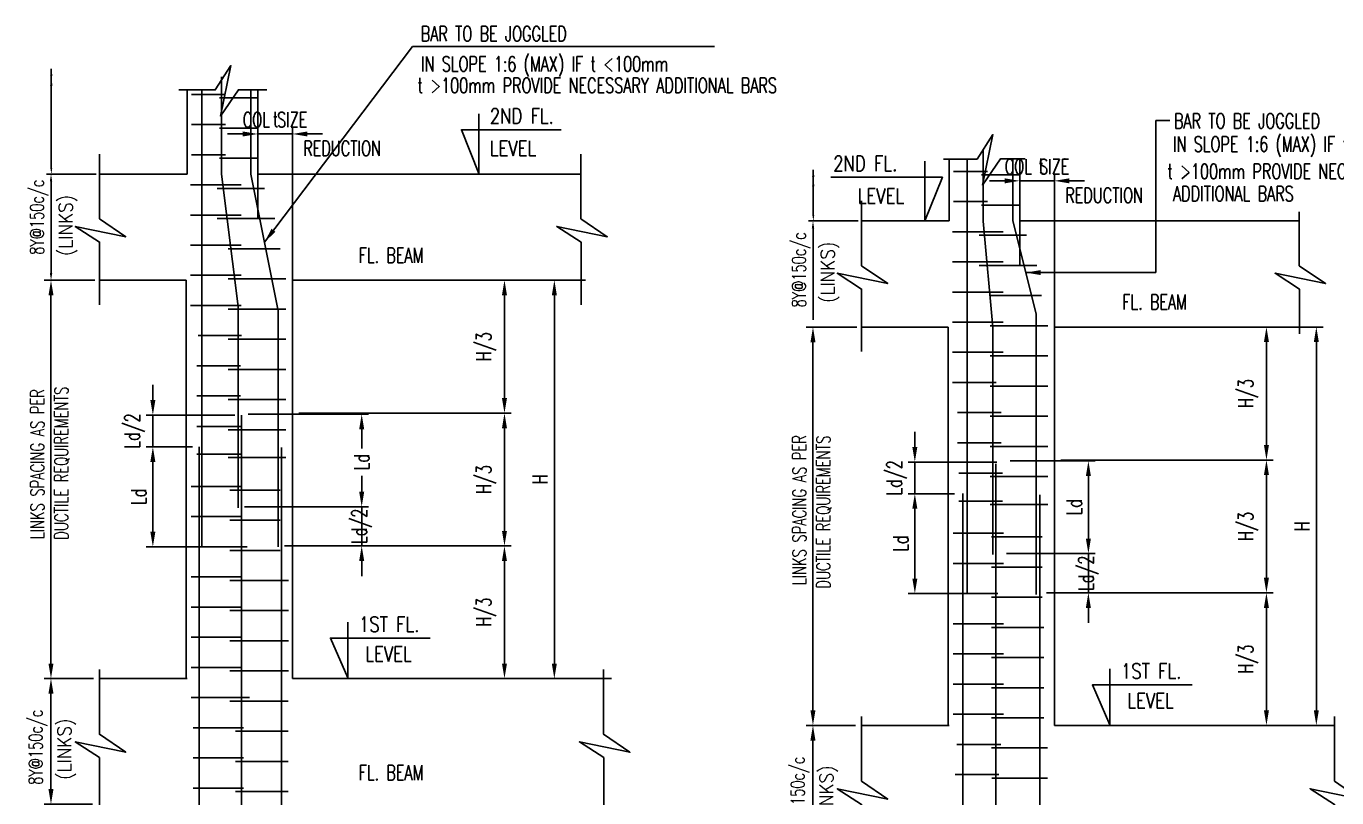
# Model space of a CAD drawing. Header units: inches. Extents: x 61991 to 161106, y 29687 to 64402.
# Drawn here: x 66984 to 67767, y 35336 to 35796 of the extents above; entities that cross this region are included whole.
import ezdxf

# ---------------------------------------------------------------- set-up
doc = ezdxf.new("R2010")
doc.units = ezdxf.units.IN
doc.header["$MEASUREMENT"] = 0
doc.header["$PDMODE"] = 2
for name, color, linetype in [('dim', 5, 'Continuous'), ('level', 3, 'Continuous'), ('LINE CUT', 8, 'Continuous'), ('other', 5, 'Continuous'), ('R.C.C. STRUCTURE', 4, 'Continuous'), ('reinforcement', 6, 'Continuous'), ('REINFORCEMENT LINKS', 2, 'Continuous'), ('TEXT MIDIUM', 2, 'Continuous'), ('TEXT NORMAL', 4, 'Continuous')]:
    doc.layers.add(name, color=color, linetype=linetype)
doc.styles.add('ROMANS', font='R.SHX', dxfattribs={"width": 0.7})
doc.dimstyles.new('DIM96', dxfattribs={"dimscale": 0, "dimtxt": 9, "dimasz": 9, "dimexe": 4, "dimexo": 4, "dimgap": 4, "dimtad": 1, "dimdec": 0, "dimzin": 1, "dimdsep": 46, "dimlunit": 4, "dimtxsty": 'ROMANS', "dimcen": 0, "dimclrd": 5, "dimclre": 5, "dimclrt": 4, "dimadec": 0, "dimazin": 0, "dimtfac": 1, "dimtdec": 0, "dimtix": 1, "dimtmove": 2, "dimatfit": 3, "dimfxl": 0, "dimfrac": 1, "dimtzin": 0, "dimlwd": -1, "dimlwe": -1, "dimarcsym": 0})

# ---------------------------------------------------------------- blocks, each defined once
blk = doc.blocks.new('*D212')
at = {"layer": 'Defpoints', "color": 0, "transparency": 16777216}
for p in [(67144.41, 35565.36), (67270.01, 35565.36), (67143.21, 35486.13)]:
    blk.add_point(p, dxfattribs=at)
at = {"layer": 'dim', "color": 5, "transparency": 16777216}
for p, q in [((67148.41, 35565.36), (67274.01, 35565.36)), ((67270.01, 35495.13), (67270.01, 35556.36)), ((67147.21, 35486.13), (67274.01, 35486.13))]:
    blk.add_line(p, q, dxfattribs=at)
for points in [[(67268.51, 35556.36), (67271.51, 35556.36), (67270.01, 35565.36)], [(67268.51, 35495.13), (67271.51, 35495.13), (67270.01, 35486.13)]]:
    blk.add_solid(points, dxfattribs=at)
at = {"layer": 'dim', "color": 4, "transparency": 16777216, "insert": (67259.15, 35525.75), "char_height": 9, "attachment_point": 5, "rotation": 90, "style": 'ROMANS'}
blk.add_mtext('H/3', dxfattribs=at)
blk = doc.blocks.new('*D213')
at = {"layer": 'Defpoints', "color": 0, "transparency": 16777216}
for p in [(67143.21, 35486.13), (67270.01, 35486.13), (67330.29, 35406.96)]:
    blk.add_point(p, dxfattribs=at)
at = {"layer": 'dim', "color": 5, "transparency": 16777216}
for p, q in [((67147.21, 35486.13), (67274.01, 35486.13)), ((67270.01, 35415.96), (67270.01, 35477.13)), ((67326.29, 35406.96), (67266.01, 35406.96))]:
    blk.add_line(p, q, dxfattribs=at)
for points in [[(67268.51, 35477.13), (67271.51, 35477.13), (67270.01, 35486.13)], [(67268.51, 35415.96), (67271.51, 35415.96), (67270.01, 35406.96)]]:
    blk.add_solid(points, dxfattribs=at)
at = {"layer": 'dim', "color": 4, "transparency": 16777216, "insert": (67259.15, 35446.55), "char_height": 9, "attachment_point": 5, "rotation": 90, "style": 'ROMANS'}
blk.add_mtext('H/3', dxfattribs=at)
blk = doc.blocks.new('*D214')
at = {"layer": 'Defpoints', "color": 0, "transparency": 16777216}
for p in [(67270.01, 35644.74), (67322.33, 35644.74), (67143.21, 35565.36)]:
    blk.add_point(p, dxfattribs=at)
at = {"layer": 'dim', "color": 5, "transparency": 16777216}
for p, q in [((67318.33, 35644.74), (67266.01, 35644.74)), ((67270.01, 35574.36), (67270.01, 35635.74)), ((67147.21, 35565.36), (67274.01, 35565.36))]:
    blk.add_line(p, q, dxfattribs=at)
for points in [[(67268.51, 35635.74), (67271.51, 35635.74), (67270.01, 35644.74)], [(67268.51, 35574.36), (67271.51, 35574.36), (67270.01, 35565.36)]]:
    blk.add_solid(points, dxfattribs=at)
at = {"layer": 'dim', "color": 4, "transparency": 16777216, "insert": (67259.15, 35605.05), "char_height": 9, "attachment_point": 5, "rotation": 90, "style": 'ROMANS'}
blk.add_mtext('H/3', dxfattribs=at)
blk = doc.blocks.new('*D215')
at = {"layer": 'Defpoints', "color": 0, "transparency": 16777216}
for p in [(66999.17, 35644.68), (67028.5, 35644.68), (67028.65, 35406.96)]:
    blk.add_point(p, dxfattribs=at)
at = {"layer": 'dim', "color": 5, "transparency": 16777216}
for p, q in [((67024.5, 35644.68), (66995.17, 35644.68)), ((66999.17, 35415.96), (66999.17, 35635.68)), ((67024.65, 35406.96), (66995.17, 35406.96))]:
    blk.add_line(p, q, dxfattribs=at)
for points in [[(66997.67, 35635.68), (67000.67, 35635.68), (66999.17, 35644.68)], [(66997.67, 35415.96), (67000.67, 35415.96), (66999.17, 35406.96)]]:
    blk.add_solid(points, dxfattribs=at)
blk = doc.blocks.new('*D231')
at = {"layer": 'Defpoints', "color": 0, "transparency": 16777216}
for p in [(66999.17, 35406.96), (67027.99, 35406.96), (67027.99, 35332.06)]:
    blk.add_point(p, dxfattribs=at)
at = {"layer": 'dim', "color": 5, "transparency": 16777216}
for p, q in [((67023.99, 35406.96), (66995.17, 35406.96)), ((66999.17, 35341.06), (66999.17, 35397.96)), ((67023.99, 35332.06), (66995.17, 35332.06))]:
    blk.add_line(p, q, dxfattribs=at)
for points in [[(66997.67, 35397.96), (67000.67, 35397.96), (66999.17, 35406.96)], [(66997.67, 35341.06), (67000.67, 35341.06), (66999.17, 35332.06)]]:
    blk.add_solid(points, dxfattribs=at)
blk = doc.blocks.new('*D237')
at = {"layer": 'Defpoints', "color": 0, "transparency": 16777216}
for p in [(67110.84, 35509.52), (67184.74, 35509.52), (67134.65, 35486.13)]:
    blk.add_point(p, dxfattribs=at)
at = {"layer": 'dim', "color": 5, "transparency": 16777216}
for p, q in [((67184.74, 35518.52), (67184.74, 35527.52)), ((67114.84, 35509.52), (67188.74, 35509.52)), ((67184.74, 35486.13), (67184.74, 35509.52)), ((67138.65, 35486.13), (67188.74, 35486.13)), ((67184.74, 35477.13), (67184.74, 35468.13))]:
    blk.add_line(p, q, dxfattribs=at)
for points in [[(67183.24, 35518.52), (67186.24, 35518.52), (67184.74, 35509.52)], [(67183.24, 35477.13), (67186.24, 35477.13), (67184.74, 35486.13)]]:
    blk.add_solid(points, dxfattribs=at)
at = {"layer": 'dim', "color": 4, "transparency": 16777216, "insert": (67184.74, 35497.83), "char_height": 9, "attachment_point": 5, "rotation": 90, "style": 'ROMANS'}
blk.add_mtext('Ld/2', dxfattribs=at)
blk = doc.blocks.new('*D238')
at = {"layer": 'Defpoints', "color": 0, "transparency": 16777216}
for p in [(67112.85, 35564.81), (67184.74, 35564.81), (67110.84, 35509.52)]:
    blk.add_point(p, dxfattribs=at)
at = {"layer": 'dim', "color": 5, "transparency": 16777216}
for p, q in [((67116.85, 35564.81), (67188.74, 35564.81)), ((67184.74, 35555.81), (67184.74, 35544.3)), ((67184.74, 35518.52), (67184.74, 35527.9)), ((67114.84, 35509.52), (67188.74, 35509.52))]:
    blk.add_line(p, q, dxfattribs=at)
for points in [[(67183.24, 35555.81), (67186.24, 35555.81), (67184.74, 35564.81)], [(67183.24, 35518.52), (67186.24, 35518.52), (67184.74, 35509.52)]]:
    blk.add_solid(points, dxfattribs=at)
at = {"layer": 'dim', "color": 4, "transparency": 16777216, "insert": (67184.74, 35536.1), "char_height": 9, "attachment_point": 5, "rotation": 90, "style": 'ROMANS'}
blk.add_mtext('Ld', dxfattribs=at)
blk = doc.blocks.new('*D239')
at = {"layer": 'Defpoints', "color": 0, "transparency": 16777216}
for p in [(67060.02, 35545.3), (67087.75, 35545.3), (67087.74, 35485.66)]:
    blk.add_point(p, dxfattribs=at)
at = {"layer": 'dim', "color": 5, "transparency": 16777216}
for p, q in [((67083.75, 35545.3), (67056.02, 35545.3)), ((67060.02, 35494.66), (67060.02, 35536.3)), ((67083.74, 35485.66), (67056.02, 35485.66))]:
    blk.add_line(p, q, dxfattribs=at)
for points in [[(67058.52, 35536.3), (67061.52, 35536.3), (67060.02, 35545.3)], [(67058.52, 35494.66), (67061.52, 35494.66), (67060.02, 35485.66)]]:
    blk.add_solid(points, dxfattribs=at)
at = {"layer": 'dim', "color": 4, "transparency": 16777216, "insert": (67051.52, 35515.48), "char_height": 9, "attachment_point": 5, "rotation": 90, "style": 'ROMANS'}
blk.add_mtext('Ld ', dxfattribs=at)
blk = doc.blocks.new('*D240')
at = {"layer": 'Defpoints', "color": 0, "transparency": 16777216}
for p in [(67060.02, 35564.2), (67113.02, 35564.2), (67087.75, 35545.3)]:
    blk.add_point(p, dxfattribs=at)
at = {"layer": 'dim', "color": 5, "transparency": 16777216}
for p, q in [((67060.02, 35573.2), (67060.02, 35582.2)), ((67109.02, 35564.2), (67056.02, 35564.2)), ((67060.02, 35545.3), (67060.02, 35564.2)), ((67083.75, 35545.3), (67056.02, 35545.3)), ((67060.02, 35536.3), (67060.02, 35527.3))]:
    blk.add_line(p, q, dxfattribs=at)
for points in [[(67058.52, 35573.2), (67061.52, 35573.2), (67060.02, 35564.2)], [(67058.52, 35536.3), (67061.52, 35536.3), (67060.02, 35545.3)]]:
    blk.add_solid(points, dxfattribs=at)
at = {"layer": 'dim', "color": 4, "transparency": 16777216, "insert": (67049.16, 35554.75), "char_height": 9, "attachment_point": 5, "rotation": 90, "style": 'ROMANS'}
blk.add_mtext('Ld/2', dxfattribs=at)
blk = doc.blocks.new('*D241')
at = {"layer": 'Defpoints', "color": 0, "transparency": 16777216}
for p in [(67143.37, 35732.02), (67122.67, 35677.25), (67143.37, 35613.93)]:
    blk.add_point(p, dxfattribs=at)
at = {"layer": 'dim', "color": 5, "transparency": 16777216}
for p, q in [((67113.67, 35732.02), (67104.67, 35732.02)), ((67122.67, 35681.25), (67122.67, 35736.02)), ((67122.67, 35732.02), (67143.37, 35732.02)), ((67143.37, 35617.93), (67143.37, 35736.02)), ((67152.37, 35732.02), (67161.37, 35732.02))]:
    blk.add_line(p, q, dxfattribs=at)
for points in [[(67113.67, 35733.52), (67113.67, 35730.52), (67122.67, 35732.02)], [(67152.37, 35733.52), (67152.37, 35730.52), (67143.37, 35732.02)]]:
    blk.add_solid(points, dxfattribs=at)
at = {"layer": 'dim', "color": 4, "transparency": 16777216, "insert": (67133.02, 35740.52), "char_height": 9, "attachment_point": 5, "style": 'ROMANS'}
blk.add_mtext('COL SIZE', dxfattribs=at)
blk = doc.blocks.new('*D242')
at = {"layer": 'Defpoints', "color": 0, "transparency": 16777216}
for p in [(67598.29, 35458.16), (67725.09, 35458.16), (67766.68, 35379)]:
    blk.add_point(p, dxfattribs=at)
at = {"layer": 'dim', "color": 5, "transparency": 16777216}
for p, q in [((67602.29, 35458.16), (67729.09, 35458.16)), ((67725.09, 35388), (67725.09, 35449.16)), ((67762.68, 35379), (67721.09, 35379))]:
    blk.add_line(p, q, dxfattribs=at)
for points in [[(67723.59, 35449.16), (67726.59, 35449.16), (67725.09, 35458.16)], [(67723.59, 35388), (67726.59, 35388), (67725.09, 35379)]]:
    blk.add_solid(points, dxfattribs=at)
at = {"layer": 'dim', "color": 4, "transparency": 16777216, "insert": (67714.24, 35418.58), "char_height": 9, "attachment_point": 5, "rotation": 90, "style": 'ROMANS'}
blk.add_mtext('H/3', dxfattribs=at)
blk = doc.blocks.new('*D243')
at = {"layer": 'Defpoints', "color": 0, "transparency": 16777216}
for p in [(67299.8, 35644.74), (67318.99, 35644.74), (67329.09, 35406.96)]:
    blk.add_point(p, dxfattribs=at)
at = {"layer": 'dim', "color": 5, "transparency": 16777216}
for p, q in [((67314.99, 35644.74), (67295.8, 35644.74)), ((67299.8, 35415.96), (67299.8, 35635.74)), ((67325.09, 35406.96), (67295.8, 35406.96))]:
    blk.add_line(p, q, dxfattribs=at)
for points in [[(67298.3, 35635.74), (67301.3, 35635.74), (67299.8, 35644.74)], [(67298.3, 35415.96), (67301.3, 35415.96), (67299.8, 35406.96)]]:
    blk.add_solid(points, dxfattribs=at)
at = {"layer": 'dim', "color": 4, "transparency": 16777216, "insert": (67291.3, 35525.85), "char_height": 9, "attachment_point": 5, "rotation": 90, "style": 'ROMANS'}
blk.add_mtext('H ', dxfattribs=at)
blk = doc.blocks.new('*D244')
at = {"layer": 'Defpoints', "color": 0, "transparency": 16777216}
for p in [(67454.25, 35616.71), (67483.59, 35616.71), (67483.73, 35379)]:
    blk.add_point(p, dxfattribs=at)
at = {"layer": 'dim', "color": 5, "transparency": 16777216}
for p, q in [((67479.59, 35616.71), (67450.25, 35616.71)), ((67454.25, 35388), (67454.25, 35607.71)), ((67479.73, 35379), (67450.25, 35379))]:
    blk.add_line(p, q, dxfattribs=at)
for points in [[(67452.75, 35607.71), (67455.75, 35607.71), (67454.25, 35616.71)], [(67452.75, 35388), (67455.75, 35388), (67454.25, 35379)]]:
    blk.add_solid(points, dxfattribs=at)
blk = doc.blocks.new('*D245')
at = {"layer": 'Defpoints', "color": 0, "transparency": 16777216}
for p in [(67731.02, 35616.77), (67754.89, 35616.77), (67765.48, 35379)]:
    blk.add_point(p, dxfattribs=at)
at = {"layer": 'dim', "color": 5, "transparency": 16777216}
for p, q in [((67735.02, 35616.77), (67758.89, 35616.77)), ((67754.89, 35388), (67754.89, 35607.77)), ((67761.48, 35379), (67750.89, 35379))]:
    blk.add_line(p, q, dxfattribs=at)
for points in [[(67753.39, 35607.77), (67756.39, 35607.77), (67754.89, 35616.77)], [(67753.39, 35388), (67756.39, 35388), (67754.89, 35379)]]:
    blk.add_solid(points, dxfattribs=at)
at = {"layer": 'dim', "color": 4, "transparency": 16777216, "insert": (67746.39, 35497.89), "char_height": 9, "attachment_point": 5, "rotation": 90, "style": 'ROMANS'}
blk.add_mtext('H ', dxfattribs=at)
blk = doc.blocks.new('*D16')
at = {"layer": 'Defpoints', "color": 0, "transparency": 16777216}
for p in [(67454.25, 35379), (67483.07, 35379), (67483.07, 35304.09)]:
    blk.add_point(p, dxfattribs=at)
at = {"layer": 'dim', "color": 5, "transparency": 16777216}
for p, q in [((67479.07, 35379), (67450.25, 35379)), ((67454.25, 35313.09), (67454.25, 35370)), ((67479.07, 35304.09), (67450.25, 35304.09))]:
    blk.add_line(p, q, dxfattribs=at)
for points in [[(67452.75, 35370), (67455.75, 35370), (67454.25, 35379)], [(67452.75, 35313.09), (67455.75, 35313.09), (67454.25, 35304.09)]]:
    blk.add_solid(points, dxfattribs=at)
blk = doc.blocks.new('*D22')
at = {"layer": 'Defpoints', "color": 0, "transparency": 16777216}
for p in [(67725.09, 35616.77), (67751.35, 35616.77), (67598.3, 35537.4)]:
    blk.add_point(p, dxfattribs=at)
at = {"layer": 'dim', "color": 5, "transparency": 16777216}
for p, q in [((67747.35, 35616.77), (67721.09, 35616.77)), ((67725.09, 35546.4), (67725.09, 35607.77)), ((67602.3, 35537.4), (67729.09, 35537.4))]:
    blk.add_line(p, q, dxfattribs=at)
for points in [[(67723.59, 35607.77), (67726.59, 35607.77), (67725.09, 35616.77)], [(67723.59, 35546.4), (67726.59, 35546.4), (67725.09, 35537.4)]]:
    blk.add_solid(points, dxfattribs=at)
at = {"layer": 'dim', "color": 4, "transparency": 16777216, "insert": (67714.24, 35577.09), "char_height": 9, "attachment_point": 5, "rotation": 90, "style": 'ROMANS'}
blk.add_mtext('H/3', dxfattribs=at)
blk = doc.blocks.new('*D23')
at = {"layer": 'Defpoints', "color": 0, "transparency": 16777216}
for p in [(67599.5, 35537.4), (67725.09, 35537.4), (67598.29, 35458.16)]:
    blk.add_point(p, dxfattribs=at)
at = {"layer": 'dim', "color": 5, "transparency": 16777216}
for p, q in [((67603.5, 35537.4), (67729.09, 35537.4)), ((67725.09, 35467.16), (67725.09, 35528.4)), ((67602.29, 35458.16), (67729.09, 35458.16))]:
    blk.add_line(p, q, dxfattribs=at)
for points in [[(67723.59, 35528.4), (67726.59, 35528.4), (67725.09, 35537.4)], [(67723.59, 35467.16), (67726.59, 35467.16), (67725.09, 35458.16)]]:
    blk.add_solid(points, dxfattribs=at)
at = {"layer": 'dim', "color": 4, "transparency": 16777216, "insert": (67714.24, 35497.78), "char_height": 9, "attachment_point": 5, "rotation": 90, "style": 'ROMANS'}
blk.add_mtext('H/3', dxfattribs=at)
blk = doc.blocks.new('*D24')
at = {"layer": 'Defpoints', "color": 0, "transparency": 16777216}
for p in [(67565.92, 35481.56), (67618.75, 35481.56), (67589.73, 35458.16)]:
    blk.add_point(p, dxfattribs=at)
at = {"layer": 'dim', "color": 5, "transparency": 16777216}
for p, q in [((67618.75, 35490.56), (67618.75, 35499.56)), ((67569.92, 35481.56), (67622.75, 35481.56)), ((67618.75, 35458.16), (67618.75, 35481.56)), ((67593.73, 35458.16), (67622.75, 35458.16)), ((67618.75, 35449.16), (67618.75, 35440.16))]:
    blk.add_line(p, q, dxfattribs=at)
for points in [[(67617.25, 35490.56), (67620.25, 35490.56), (67618.75, 35481.56)], [(67617.25, 35449.16), (67620.25, 35449.16), (67618.75, 35458.16)]]:
    blk.add_solid(points, dxfattribs=at)
at = {"layer": 'dim', "color": 4, "transparency": 16777216, "insert": (67618.75, 35469.86), "char_height": 9, "attachment_point": 5, "rotation": 90, "style": 'ROMANS'}
blk.add_mtext('Ld/2', dxfattribs=at)
blk = doc.blocks.new('*D25')
at = {"layer": 'Defpoints', "color": 0, "transparency": 16777216}
for p in [(67567.94, 35536.84), (67618.75, 35536.84), (67565.92, 35481.56)]:
    blk.add_point(p, dxfattribs=at)
at = {"layer": 'dim', "color": 5, "transparency": 16777216}
for p, q in [((67571.94, 35536.84), (67622.75, 35536.84)), ((67618.75, 35490.56), (67618.75, 35527.84)), ((67569.92, 35481.56), (67622.75, 35481.56))]:
    blk.add_line(p, q, dxfattribs=at)
for points in [[(67617.25, 35527.84), (67620.25, 35527.84), (67618.75, 35536.84)], [(67617.25, 35490.56), (67620.25, 35490.56), (67618.75, 35481.56)]]:
    blk.add_solid(points, dxfattribs=at)
at = {"layer": 'dim', "color": 4, "transparency": 16777216, "insert": (67610.25, 35509.2), "char_height": 9, "attachment_point": 5, "rotation": 90, "style": 'ROMANS'}
blk.add_mtext('Ld', dxfattribs=at)
blk = doc.blocks.new('*D26')
at = {"layer": 'Defpoints', "color": 0, "transparency": 16777216}
for p in [(67515.11, 35517.33), (67542.84, 35517.33), (67542.82, 35457.7)]:
    blk.add_point(p, dxfattribs=at)
at = {"layer": 'dim', "color": 5, "transparency": 16777216}
for p, q in [((67538.84, 35517.33), (67511.11, 35517.33)), ((67515.11, 35466.7), (67515.11, 35508.33)), ((67538.82, 35457.7), (67511.11, 35457.7))]:
    blk.add_line(p, q, dxfattribs=at)
for points in [[(67513.61, 35508.33), (67516.61, 35508.33), (67515.11, 35517.33)], [(67513.61, 35466.7), (67516.61, 35466.7), (67515.11, 35457.7)]]:
    blk.add_solid(points, dxfattribs=at)
at = {"layer": 'dim', "color": 4, "transparency": 16777216, "insert": (67506.61, 35487.51), "char_height": 9, "attachment_point": 5, "rotation": 90, "style": 'ROMANS'}
blk.add_mtext('Ld ', dxfattribs=at)
blk = doc.blocks.new('*D27')
at = {"layer": 'Defpoints', "color": 0, "transparency": 16777216}
for p in [(67515.11, 35536.23), (67568.1, 35536.23), (67542.84, 35517.33)]:
    blk.add_point(p, dxfattribs=at)
at = {"layer": 'dim', "color": 5, "transparency": 16777216}
for p, q in [((67515.11, 35545.23), (67515.11, 35554.23)), ((67564.1, 35536.23), (67511.11, 35536.23)), ((67515.11, 35517.33), (67515.11, 35536.23)), ((67538.84, 35517.33), (67511.11, 35517.33)), ((67515.11, 35508.33), (67515.11, 35499.33))]:
    blk.add_line(p, q, dxfattribs=at)
for points in [[(67513.61, 35545.23), (67516.61, 35545.23), (67515.11, 35536.23)], [(67513.61, 35508.33), (67516.61, 35508.33), (67515.11, 35517.33)]]:
    blk.add_solid(points, dxfattribs=at)
at = {"layer": 'dim', "color": 4, "transparency": 16777216, "insert": (67504.25, 35526.78), "char_height": 9, "attachment_point": 5, "rotation": 90, "style": 'ROMANS'}
blk.add_mtext('Ld/2', dxfattribs=at)
blk = doc.blocks.new('*D28')
at = {"layer": 'Defpoints', "color": 0, "transparency": 16777216}
for p in [(67598.46, 35704.05), (67577.76, 35649.29), (67598.46, 35585.97)]:
    blk.add_point(p, dxfattribs=at)
at = {"layer": 'dim', "color": 5, "transparency": 16777216}
for p, q in [((67577.76, 35653.29), (67577.76, 35708.05)), ((67598.46, 35589.97), (67598.46, 35708.05)), ((67568.76, 35704.05), (67559.76, 35704.05)), ((67577.76, 35704.05), (67598.46, 35704.05)), ((67607.46, 35704.05), (67616.46, 35704.05))]:
    blk.add_line(p, q, dxfattribs=at)
for points in [[(67568.76, 35705.55), (67568.76, 35702.55), (67577.76, 35704.05)], [(67607.46, 35705.55), (67607.46, 35702.55), (67598.46, 35704.05)]]:
    blk.add_solid(points, dxfattribs=at)
at = {"layer": 'dim', "color": 4, "transparency": 16777216, "insert": (67588.11, 35712.55), "char_height": 9, "attachment_point": 5, "style": 'ROMANS'}
blk.add_mtext('COL SIZE', dxfattribs=at)

msp = doc.modelspace()

# ---------------------------------------------------------------- linework, layer by layer
at = {"layer": 'dim'}
for p, q in [((66999.38045, 35711.52072), (66999.38045, 35770.87325)), ((67577.7585, 35717.17128), (67577.7585, 35680.09495)), ((67026.07844, 35708.06079), (66996.57224, 35708.06079)), ((67026.11766, 35708.06079), (66996.78559, 35708.06079)), ((67454.4652, 35683.55476), (67454.4652, 35710.71022)), ((66999.20632, 35649.06959), (66999.20632, 35703.67054)), ((67481.16319, 35680.09484), (67451.65699, 35680.09484)), ((67481.20241, 35680.09484), (67451.87034, 35680.09484)), ((67454.29107, 35621.10364), (67454.29107, 35675.70459)), ((67025.354, 35644.67957), (66995.8478, 35644.67957)), ((67143.37309, 35644.80832), (67143.37309, 35644.73933)), ((67480.43875, 35616.71361), (67450.93255, 35616.71361)), ((67598.45784, 35616.84237), (67598.45784, 35616.77338))]:
    msp.add_line(p, q, dxfattribs=at)
for points in [[(66998.63185, 35766.53376), (67000.09533, 35766.53376), (66999.36364, 35770.9239)], [(66998.63185, 35760.90591), (67000.09533, 35760.90591), (66999.36364, 35765.29604)], [(66998.47463, 35703.67054), (66999.93801, 35703.67054), (66999.20632, 35708.06079)], [(66998.80378, 35711.52072), (66999.95713, 35711.52072), (66999.38045, 35708.06079)], [(67453.71659, 35706.37073), (67455.18008, 35706.37073), (67454.44839, 35710.76087)], [(67453.71659, 35700.74288), (67455.18008, 35700.74288), (67454.44839, 35705.13302)], [(67453.55938, 35675.70459), (67455.02276, 35675.70459), (67454.29107, 35680.09484)], [(67453.88853, 35683.55476), (67455.04187, 35683.55476), (67454.4652, 35680.09484)], [(66998.47463, 35649.06959), (66999.93801, 35649.06959), (66999.20632, 35644.67946)]]:
    msp.add_solid(points, dxfattribs=at)
at = {"layer": 'level', "color": 2}
for points in [[(67254.71491, 35744.08793), (67254.71491, 35708.43169), (67244.26714, 35734.52125), (67303.8383, 35734.52125)], [(67176.55224, 35440.73629), (67176.55224, 35407.33456), (67166.10457, 35431.16962), (67225.67563, 35431.16962)], [(67631.63699, 35412.77034), (67631.63699, 35379.3686), (67621.18932, 35403.20366), (67680.76038, 35403.20366)]]:
    msp.add_lwpolyline(points, dxfattribs=at)
at = {"layer": 'level', "color": 2, "linetype": 'Continuous'}
msp.add_lwpolyline([(67521.15822, 35715.75118), (67521.15822, 35680.09495), (67531.60599, 35706.18451), (67464.91517, 35706.18451)], dxfattribs=at)
at = {"layer": 'LINE CUT', "flags": 128}
for points in [[(67128.124, 35758.38971), (67111.16107, 35758.38971), (67100.47533, 35742.71442), (67106.62778, 35772.86947), (67097.23722, 35758.27831), (67075.62667, 35758.27831)], [(67580.98787, 35717.17128), (67566.24582, 35717.17128), (67555.56008, 35701.49599), (67561.71253, 35731.65105), (67552.32197, 35717.05988), (67532.12236, 35717.05988)], [(67028.13332, 35720.04149), (67028.13332, 35681.37654), (67043.80862, 35670.6908), (67013.65367, 35676.84314), (67028.24483, 35667.45269), (67028.24483, 35630.08994)], [(67315.68255, 35720.04149), (67315.68255, 35681.37654), (67331.35796, 35670.6908), (67301.2029, 35676.84314), (67315.79406, 35667.45269), (67315.79406, 35630.08994)], [(67483.21807, 35692.07554), (67483.21807, 35653.41058), (67498.89336, 35642.72484), (67468.73842, 35648.87719), (67483.32958, 35639.48673), (67483.32958, 35602.12399)], [(67744.70367, 35685.51445), (67744.70367, 35653.41058), (67760.37907, 35642.72484), (67730.22402, 35648.87719), (67744.81518, 35639.48673), (67744.81518, 35612.75673)], [(67028.13332, 35412.38442), (67028.13332, 35373.71958), (67043.80862, 35363.03384), (67013.65367, 35369.18618), (67028.24483, 35359.79573), (67028.24483, 35322.43287)], [(67329.24715, 35412.38442), (67329.24715, 35373.71958), (67344.92256, 35363.03384), (67314.7675, 35369.18618), (67329.35866, 35359.79573), (67329.35866, 35322.43287)], [(67483.21807, 35384.41847), (67483.21807, 35345.75363), (67498.89336, 35335.06788), (67468.73842, 35341.22023), (67483.32958, 35331.82977), (67483.32958, 35294.46692)], [(67765.64207, 35384.41847), (67765.64207, 35345.75363), (67781.31747, 35335.06788), (67751.16242, 35341.22023), (67765.75358, 35331.82977), (67765.75358, 35294.46692)]]:
    msp.add_lwpolyline(points, dxfattribs=at)
at = {"layer": 'other'}
msp.add_line((67082.83963, 35521.66224), (67113.03402, 35521.66224), dxfattribs=at)
at = {"layer": 'other', "flags": 128}
msp.add_lwpolyline([(67604.91077, 35717.17128), (67604.453, 35717.17128)], dxfattribs=at)
at = {"layer": 'R.C.C. STRUCTURE'}
for p, q in [((67080.48131, 35758.38971), (67080.48131, 35708.0609)), ((67122.67375, 35758.38971), (67122.67375, 35708.0609)), ((67535.56606, 35717.05988), (67535.56606, 35680.09495)), ((67028.13332, 35708.0609), (67080.48131, 35708.0609)), ((67122.67375, 35708.0609), (67315.79406, 35708.0609)), ((67483.21807, 35680.09495), (67535.56606, 35680.09495)), ((67577.7585, 35680.09495), (67744.81518, 35680.09495)), ((67028.24483, 35644.67968), (67080.00791, 35644.70648)), ((67080.00791, 35644.70648), (67080.00791, 35406.96366)), ((67143.37309, 35644.73933), (67315.79406, 35644.77097)), ((67143.37309, 35644.70648), (67143.37309, 35406.96366)), ((67483.32958, 35616.71372), (67535.09266, 35616.74053)), ((67535.09266, 35616.74053), (67535.09266, 35378.99771)), ((67598.45784, 35616.77338), (67744.81518, 35616.80502)), ((67598.45784, 35616.74053), (67598.45784, 35378.99771)), ((67028.13332, 35406.96366), (67080.48131, 35406.96366)), ((67143.37309, 35406.96366), (67333.94919, 35406.96366)), ((67483.21807, 35378.99771), (67535.56606, 35378.99771)), ((67598.45784, 35378.99771), (67765.75358, 35378.99771))]:
    msp.add_line(p, q, dxfattribs=at)
at = {"layer": 'reinforcement'}
for p, q in [((67089.17534, 35758.27831), (67089.17534, 35486.0861)), ((67546.33914, 35717.05988), (67546.33914, 35457.60719)), ((67113.01578, 35564.19911), (67113.01578, 35198.84921)), ((67087.75063, 35545.29559), (67087.6693, 35173.89675)), ((67136.86007, 35544.85526), (67136.89534, 35173.12747)), ((67563.41102, 35535.05553), (67563.41102, 35168.15447)), ((67543.81767, 35517.53124), (67543.74889, 35146.7052)), ((67589.68614, 35516.57773), (67589.71745, 35144.81962))]:
    msp.add_line(p, q, dxfattribs=at)
for points in [[(67101.02146, 35766.03685), (67101.02146, 35708.0609), (67110.90234, 35629.14281), (67110.90234, 35508.91459)], [(67118.45445, 35758.38971), (67118.45445, 35708.08863), (67134.80749, 35626.5641), (67134.80749, 35485.52118)], [(67555.95437, 35722.92395), (67555.95437, 35680.07902), (67561.75911, 35616.74053), (67561.75911, 35480.94863)], [(67573.5392, 35717.17128), (67573.5392, 35680.13327), (67587.52831, 35624.59839), (67587.52831, 35457.25035)]]:
    msp.add_lwpolyline(points, dxfattribs=at)
at = {"layer": 'REINFORCEMENT LINKS'}
for p, q in [((67083.18812, 35755.66224), (67103.43416, 35755.66224)), ((67099.82197, 35753.51112), (67122.7278, 35753.51112)), ((67083.18812, 35737.66224), (67103.43416, 35737.66224)), ((67099.82197, 35735.51112), (67122.7278, 35735.51112)), ((67083.18812, 35719.66224), (67103.43416, 35719.66224)), ((67099.82197, 35717.51112), (67122.7278, 35717.51112)), ((67538.27287, 35709.69629), (67558.51891, 35709.69629)), ((67082.58914, 35701.66224), (67112.78353, 35701.66224)), ((67554.90672, 35707.54517), (67577.81255, 35707.54517)), ((67098.41133, 35699.51112), (67126.73166, 35699.51112)), ((67538.27287, 35691.69629), (67558.51891, 35691.69629)), ((67554.90672, 35689.54517), (67577.81255, 35689.54517)), ((67082.58914, 35683.66224), (67112.78353, 35683.66224)), ((67098.41133, 35681.51112), (67132.81117, 35681.51112)), ((67537.67389, 35673.69629), (67567.86828, 35673.69629)), ((67553.49607, 35671.54517), (67581.81641, 35671.54517)), ((67082.58914, 35665.66224), (67112.78353, 35665.66224)), ((67104.96577, 35663.51112), (67135.61773, 35663.51112)), ((67105.8984, 35663.51112), (67136.09267, 35663.51112)), ((67537.67389, 35655.69629), (67567.86828, 35655.69629)), ((67553.49607, 35653.54517), (67587.89592, 35653.54517)), ((67082.58914, 35647.66224), (67112.78353, 35647.66224)), ((67104.96577, 35645.51112), (67139.36561, 35645.51112)), ((67537.67389, 35637.69629), (67567.86828, 35637.69629)), ((67082.58914, 35629.66224), (67112.78353, 35629.66224)), ((67560.05052, 35635.54517), (67590.70248, 35635.54517)), ((67104.96577, 35627.51112), (67139.36561, 35627.51112)), ((67537.67389, 35619.69629), (67567.86828, 35619.69629)), ((67560.05052, 35617.54517), (67594.45036, 35617.54517)), ((67087.04487, 35611.66224), (67113.03369, 35611.66224)), ((67104.96577, 35609.51112), (67139.36561, 35609.51112)), ((67537.67389, 35601.69629), (67567.86828, 35601.69629)), ((67560.05052, 35599.54517), (67594.45036, 35599.54517)), ((67086.35932, 35593.66224), (67112.34814, 35593.66224)), ((67104.96577, 35591.51112), (67139.36561, 35591.51112)), ((67537.67389, 35583.69629), (67563.66271, 35583.69629)), ((67086.35932, 35575.66224), (67112.34814, 35575.66224)), ((67560.05052, 35581.54517), (67594.45036, 35581.54517)), ((67104.96577, 35573.51112), (67139.36561, 35573.51112)), ((67540.59736, 35565.69629), (67566.58617, 35565.69629)), ((67560.05052, 35563.54517), (67594.45036, 35563.54517)), ((67086.35932, 35557.52008), (67112.34814, 35557.52008)), ((67104.96577, 35555.51112), (67139.36561, 35555.51112)), ((67540.59736, 35547.59544), (67566.58617, 35547.59544)), ((67560.05052, 35545.44431), (67594.45036, 35545.44431)), ((67086.35932, 35540.91919), (67112.34814, 35540.91919)), ((67104.96577, 35538.91023), (67139.36561, 35538.91023)), ((67541.44407, 35529.55413), (67567.43289, 35529.55413)), ((67082.83963, 35521.66224), (67113.03402, 35521.66224)), ((67560.05052, 35527.54517), (67594.45036, 35527.54517)), ((67105.8984, 35519.51112), (67136.09267, 35519.51112)), ((67541.44407, 35512.95324), (67567.43289, 35512.95324)), ((67560.05052, 35510.94428), (67594.45036, 35510.94428)), ((67082.83963, 35503.66224), (67113.03402, 35503.66224)), ((67105.8984, 35501.51112), (67136.09267, 35501.51112)), ((67537.92438, 35493.69629), (67568.11877, 35493.69629)), ((67537.92438, 35493.69629), (67568.11877, 35493.69629)), ((67560.98315, 35491.54517), (67591.17742, 35491.54517)), ((67079.31621, 35485.66224), (67116.39408, 35485.66224)), ((67105.8984, 35483.51112), (67136.09267, 35483.51112)), ((67537.92438, 35475.69629), (67568.11877, 35475.69629)), ((67560.98315, 35473.54517), (67591.17742, 35473.54517)), ((67082.83963, 35467.66224), (67113.03402, 35467.66224)), ((67105.8984, 35465.51112), (67141.02367, 35465.51112)), ((67534.40096, 35457.69629), (67564.59534, 35457.69629)), ((67082.83963, 35449.66224), (67113.03402, 35449.66224)), ((67560.98315, 35455.54517), (67591.17742, 35455.54517)), ((67560.98315, 35455.54517), (67591.17742, 35455.54517)), ((67105.8984, 35447.51112), (67141.02367, 35447.51112)), ((67537.92438, 35439.69629), (67568.11877, 35439.69629)), ((67537.92438, 35439.69629), (67568.11877, 35439.69629)), ((67560.98315, 35437.54517), (67592.10544, 35437.54517)), ((67082.83963, 35431.66224), (67113.03402, 35431.66224)), ((67105.8984, 35429.51112), (67141.02367, 35429.51112)), ((67537.92438, 35421.69629), (67568.11877, 35421.69629)), ((67560.98315, 35419.54517), (67592.10544, 35419.54517)), ((67082.83963, 35413.66224), (67113.03402, 35413.66224)), ((67105.8984, 35411.51112), (67141.02367, 35411.51112)), ((67537.92438, 35403.69629), (67568.11877, 35403.69629)), ((67082.83963, 35395.66224), (67113.03402, 35395.66224)), ((67087.55705, 35395.66224), (67117.75144, 35395.66224)), ((67560.98315, 35401.54517), (67592.10544, 35401.54517)), ((67105.8984, 35393.51112), (67136.09267, 35393.51112)), ((67109.30987, 35393.51112), (67140.81009, 35393.51112)), ((67537.92438, 35385.69629), (67568.11877, 35385.69629)), ((67560.98315, 35383.54517), (67592.10544, 35383.54517)), ((67084.03363, 35377.66224), (67114.22801, 35377.66224)), ((67109.30987, 35375.51112), (67140.81009, 35375.51112)), ((67540.21393, 35367.69629), (67566.40534, 35367.69629)), ((67560.98315, 35365.54517), (67591.17742, 35365.54517)), ((67561.05005, 35365.54517), (67594.39378, 35365.54517)), ((67084.03363, 35359.66224), (67114.22801, 35359.66224)), ((67109.30987, 35357.51112), (67140.81009, 35357.51112)), ((67539.11838, 35349.69629), (67565.30978, 35349.69629)), ((67084.03363, 35341.66224), (67114.22801, 35341.66224)), ((67561.05005, 35347.54517), (67594.39378, 35347.54517)), ((67109.30987, 35339.51112), (67140.81009, 35339.51112))]:
    msp.add_line(p, q, dxfattribs=at)

# ---------------------------------------------------------------- texts
at = {"layer": 'TEXT MIDIUM', "style": 'ROMANS', "width": 0.8}
for s, p in [('2ND FL.', (67261.25969, 35738.24902)), ('LEVEL', (67261.25969, 35718.90529)), ('2ND FL.', (67466.3729, 35709.91228)), ('LEVEL', (67481.00323, 35690.56854)), ('1ST FL.', (67183.09702, 35434.89739)), ('LEVEL', (67186.92257, 35417.19644)), ('1ST FL.', (67638.18177, 35406.93143)), ('LEVEL', (67642.00732, 35389.23048))]:
    msp.add_text(s, height=9, dxfattribs=at).set_placement(p)
at = {"layer": 'TEXT NORMAL', "style": 'ROMANS', "width": 0.7}
for s, p in [('BAR TO BE JOGGLED', (67220.02902, 35787.33495)), ('IN SLOPE 1:6 (MAX) IF t <100mm', (67220.17393, 35769.34676)), (' t >100mm PROVIDE NECESSARY ADDITIONAL BARS', (67213.80442, 35756.49552)), ('t', (67131.66252, 35736.33551)), ('BAR TO BE JOGGLED', (67669.89024, 35735.30727)), ('IN SLOPE 1:6 (MAX) IF t <100mm', (67669.25, 35721.45184)), ('REDUCTION', (67149.84876, 35718.92682)), ('t', (67588.97694, 35708.36956)), (' t >100mm PROVIDE NECESSARY', (67661.63701, 35705.21322)), ('ADDITIONAL BARS', (67669.31134, 35691.94195)), ('REDUCTION', (67604.93351, 35690.96086)), ('FL. BEAM', (67183.03495, 35655.14756)), ('FL. BEAM', (67639.01244, 35627.1816)), ('FL. BEAM', (67183.03495, 35346.32891))]:
    msp.add_text(s, height=9, dxfattribs=at).set_placement(p)
at = {"layer": 'TEXT NORMAL', "style": 'ROMANS', "width": 0.9}
for p in [(67012.01242, 35659.25381), (67467.09717, 35631.28785), (67011.28799, 35346.63246), (67466.37273, 35318.6665)]:
    msp.add_text('(LINKS)', height=8.160175, rotation=90, dxfattribs=at).set_placement(p)
at = {"layer": 'TEXT NORMAL', "char_height": 8.160175, "attachment_point": 5, "rotation": 90, "style": 'ROMANS'}
for s, insert in [('8Y@150c/c', (66992.09839, 35682.30741)), ('8Y@150c/c', (67447.18313, 35650.92078)), ('LINKS SPACING AS PER ', (66991.08193, 35534.97686)), ('DUCTILE REQUIREMENTS', (67005.72802, 35535.54243)), ('LINKS SPACING AS PER ', (67446.16668, 35507.52839)), ('DUCTILE REQUIREMENTS', (67460.81277, 35506.35763)), ('8Y@150c/c', (66991.37395, 35365.96093)), ('8Y@150c/c', (67446.4587, 35337.99497))]:
    msp.add_mtext(s, dxfattribs=dict(at, insert=insert))

# ---------------------------------------------------------------- dimensions: what is measured, and where the dimension line sits
at = {"layer": 'dim'}
for base, p1, p2, picture, middle in [((67143.37309, 35732.01681), (67122.67375, 35677.25271), (67143.37309, 35613.93114), '*D241', (67133.02342, 35740.51681)), ((67598.45784, 35704.05086), (67577.7585, 35649.28676), (67598.45784, 35585.96519), '*D28', (67588.10817, 35712.55086))]:
    dim = msp.add_linear_dim(base=base, p1=p1, p2=p2, text='COL SIZE', dimstyle='DIM96', override={"dimscale": 1}, dxfattribs=at)
    dim.commit()
    dim.dimension.update_dxf_attribs({"geometry": picture, "text_midpoint": middle})
for base, p1, p2, text, picture, middle in [((66999.16974, 35644.67946), (67028.64704, 35406.96366), (67028.5018, 35644.67946), ' ', '*D215', (66999.16974, 35525.82156)), ((67270.00755, 35644.73933), (67143.21126, 35565.36366), (67322.33005, 35644.73933), 'H/3', '*D214', (67259.15041, 35605.0515)), ((67299.80226, 35644.73922), (67329.08532, 35406.96366), (67318.98955, 35644.73922), 'H ', '*D243', (67291.30226, 35525.85144)), ((67454.25448, 35616.7135), (67483.73179, 35378.99771), (67483.58655, 35616.7135), ' ', '*D244', (67454.25448, 35497.8556)), ((67725.0923, 35616.77338), (67598.29601, 35537.39771), (67751.35116, 35616.77338), 'H/3', '*D22', (67714.23516, 35577.08554)), ((67754.887, 35616.77338), (67765.48024, 35378.99771), (67731.02173, 35616.77338), 'H ', '*D245', (67746.387, 35497.88554)), ((67060.02053, 35564.19911), (67087.75063, 35545.29559), (67113.01578, 35564.19911), 'Ld/2', '*D240', (67049.16339, 35554.74735)), ((67270.00755, 35565.36366), (67143.20786, 35486.13059), (67144.4113, 35565.36366), 'H/3', '*D212', (67259.15041, 35525.74712)), ((67515.10528, 35536.23315), (67542.83538, 35517.32964), (67568.10053, 35536.23315), 'Ld/2', '*D27', (67504.24814, 35526.7814)), ((67060.02053, 35545.29559), (67087.73757, 35485.66224), (67087.75063, 35545.29559), 'Ld ', '*D239', (67051.52053, 35515.47892)), ((67618.75185, 35536.84257), (67565.92359, 35481.55804), (67567.9387, 35536.84257), 'Ld', '*D25', (67610.25185, 35509.20031)), ((67725.0923, 35537.39771), (67598.29261, 35458.16464), (67599.49605, 35537.39771), 'H/3', '*D23', (67714.23516, 35497.78117)), ((67515.10528, 35517.32964), (67542.82232, 35457.69629), (67542.83538, 35517.32964), 'Ld ', '*D26', (67506.60528, 35487.51296)), ((67270.00755, 35486.13059), (67330.28536, 35406.96366), (67143.20786, 35486.13059), 'H/3', '*D213', (67259.15041, 35446.54712)), ((67725.0923, 35458.16464), (67766.68028, 35378.99771), (67598.29261, 35458.16464), 'H/3', '*D242', (67714.23516, 35418.58117))]:
    dim = msp.add_linear_dim(base=base, p1=p1, p2=p2, angle=90, text=text, dimstyle='DIM96', override={"dimscale": 1}, dxfattribs=at)
    dim.commit()
    dim.dimension.update_dxf_attribs({"geometry": picture, "text_midpoint": middle})
for base, p1, p2, text, picture, middle in [((67184.74497, 35564.80852), (67110.83884, 35509.524), (67112.85395, 35564.80852), 'Ld', '*D238', (67184.74497, 35536.10085)), ((67184.74497, 35509.524), (67134.64566, 35486.13059), (67110.83884, 35509.524), 'Ld/2', '*D237', (67184.74497, 35497.82729)), ((67618.75185, 35481.55804), (67589.73041, 35458.16464), (67565.92359, 35481.55804), 'Ld/2', '*D24', (67618.75185, 35469.86134))]:
    dim = msp.add_linear_dim(base=base, p1=p1, p2=p2, angle=90, text=text, dimstyle='DIM96', override={"dimscale": 1}, dxfattribs=at)
    dim.commit()
    dim.dimension.update_dxf_attribs({"geometry": picture, "text_midpoint": middle, "dimtype": 160})
for base, p1, p2, picture, middle in [((66999.16974, 35406.96366), (67027.98808, 35332.05811), (67027.98808, 35406.96366), '*D231', (66999.16974, 35369.51088)), ((67454.25448, 35378.99771), (67483.07283, 35304.09215), (67483.07283, 35378.99771), '*D16', (67454.25448, 35341.54493))]:
    dim = msp.add_linear_dim(base=base, p1=p1, p2=p2, angle=90, text=' ', dimstyle='DIM96', override={"dimscale": 1}, dxfattribs=at)
    dim.commit()
    dim.dimension.update_dxf_attribs({"geometry": picture, "text_midpoint": middle, "text_rotation": 90})

# ---------------------------------------------------------------- leaders
msp.add_leader([(67126.62575, 35667.35238), (67215.06029, 35784.24771), (67395.54772, 35784.24771)], dimstyle='DIM96', override={"dimscale": 1}, dxfattribs=at)
at = {"layer": 'TEXT NORMAL'}
msp.add_leader([(67581.30937, 35649.28676), (67659.10429, 35649.28676), (67659.10429, 35739.9803), (67667.43977, 35739.9803)], dimstyle='DIM96', override={"dimscale": 1}, dxfattribs=at)

doc.saveas('drawing.dxf')
